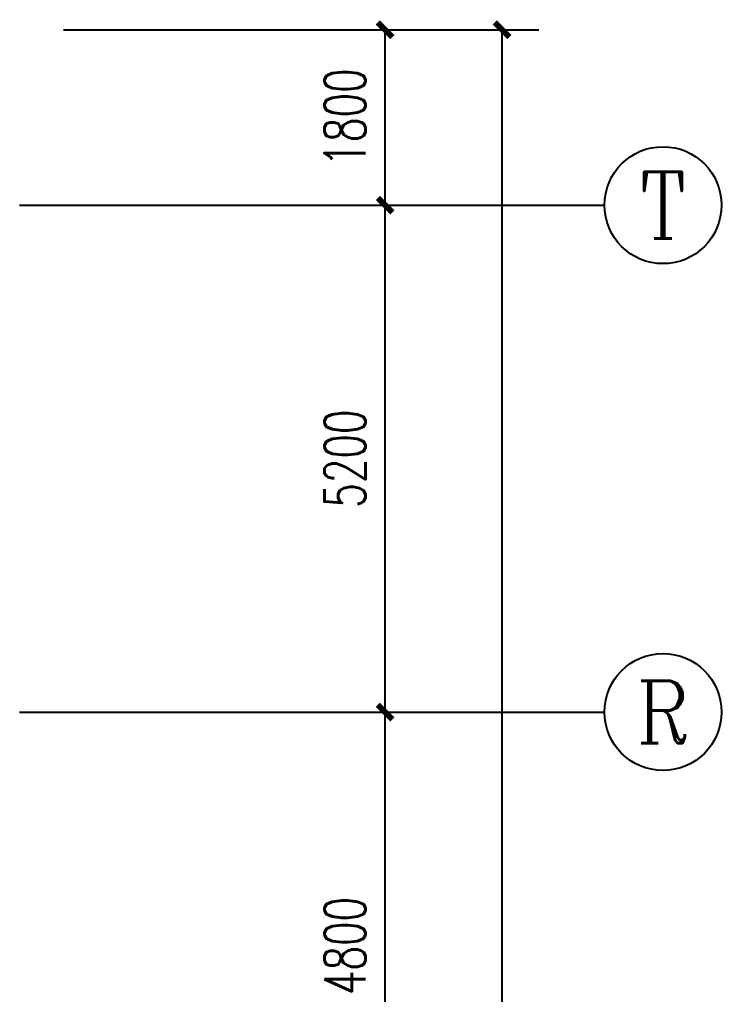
# Model space of a CAD drawing. Extents: x 1725663 to 4653551, y -550461 to 248782.
# Drawn here: x 2395143 to 2402343, y -177769 to -167766 of the extents above; entities that cross this region are included whole.
import ezdxf
from ezdxf.enums import TextEntityAlignment as Align

# ---------------------------------------------------------------- set-up
doc = ezdxf.new("R2010")
doc.units = 0
doc.header["$LTSCALE"] = 1000
for name, color, linetype in [('0-底图', 7, 'Continuous'), ('AXIS', 3, 'Continuous'), ('AXIS_TEXT', 7, 'Continuous')]:
    doc.layers.add(name, color=color, linetype=linetype)
doc.styles.add('_TCH_AXIS', font='COMPLEX', dxfattribs={"bigfont": 'GBCBIG'})
doc.styles.add('A_DIM_T3', font='SIMPLEX', dxfattribs={"width": 0.7, "bigfont": 'HZ'})
doc.styles.add('COMPLEX', font='COMPLEX')
doc.dimstyles.new('_TCH_ARCH&&150', dxfattribs={"dimtxt": 420, "dimasz": 150, "dimexe": 375, "dimexo": 450, "dimgap": 202.5, "dimtad": 1, "dimdec": 0, "dimzin": 0, "dimdsep": 46, "dimtxsty": 'A_DIM_T3', "dimblk": 'ARCHTICK', "dimcen": 0.09, "dimclrt": 7, "dimazin": 2, "dimtfac": 1, "dimtdec": 0, "dimtix": 1, "dimtmove": 2, "dimatfit": 3, "dimfxl": 150, "dimtolj": 1, "dimtzin": 0, "dimarcsym": 0})

# ---------------------------------------------------------------- blocks, each defined once
blk = doc.blocks.new('_ArchTick')
at = {"color": 0, "linetype": 'ByBlock', "const_width": 0.4}
blk.add_lwpolyline([(-0.5, -0.5), (0.5, 0.5)], dxfattribs=at)
blk = doc.blocks.new('*D874')
at = {"layer": 'AXIS', "color": 0, "lineweight": -2, "transparency": 16777216}
for p, q in [((1606457, -86738), (1611332, -86738)), ((1610957, -166338), (1610957, -86738)), ((1606457, -166338), (1611332, -166338))]:
    blk.add_line(p, q, dxfattribs=at)
at = {"layer": 'Defpoints', "color": 0, "transparency": 16777216}
for p in [(1606007, -86738), (1610957, -86738), (1606007, -166338)]:
    blk.add_point(p, dxfattribs=at)
at = {"layer": 'AXIS', "color": 0, "lineweight": -2, "transparency": 16777216, "xscale": 150, "yscale": 150, "zscale": 150}
for p, rotation in [((1610957, -86738), 90), ((1610957, -166338), 270)]:
    blk.add_blockref('_ArchTick', p, dxfattribs=dict(at, rotation=rotation))
at = {"layer": 'AXIS', "color": 7, "transparency": 16777216, "insert": (1610544, -126538), "char_height": 420, "attachment_point": 5, "rotation": 90, "style": 'A_DIM_T3'}
blk.add_mtext('\\A1;79600', dxfattribs=at)
blk = doc.blocks.new('*D887')
at = {"layer": 'AXIS', "color": 0, "lineweight": -2, "transparency": 16777216}
for p, q in [((1606457, -93738), (1610132, -93738)), ((1609757, -98538), (1609757, -93738)), ((1606457, -98538), (1610132, -98538))]:
    blk.add_line(p, q, dxfattribs=at)
at = {"layer": 'Defpoints', "color": 0, "transparency": 16777216}
for p in [(1606007, -93738), (1609757, -93738), (1606007, -98538)]:
    blk.add_point(p, dxfattribs=at)
at = {"layer": 'AXIS', "color": 0, "lineweight": -2, "transparency": 16777216, "xscale": 150, "yscale": 150, "zscale": 150}
for p, rotation in [((1609757, -93738), 90), ((1609757, -98538), 270)]:
    blk.add_blockref('_ArchTick', p, dxfattribs=dict(at, rotation=rotation))
at = {"layer": 'AXIS', "color": 7, "transparency": 16777216, "insert": (1609344, -96138), "char_height": 420, "attachment_point": 5, "rotation": 90, "style": 'A_DIM_T3'}
blk.add_mtext('\\A1;4800', dxfattribs=at)
blk = doc.blocks.new('*D888')
at = {"layer": 'AXIS', "color": 0, "lineweight": -2, "transparency": 16777216}
for p, q in [((1606457, -88538), (1610132, -88538)), ((1609757, -93738), (1609757, -88538)), ((1606457, -93738), (1610132, -93738))]:
    blk.add_line(p, q, dxfattribs=at)
at = {"layer": 'Defpoints', "color": 0, "transparency": 16777216}
for p in [(1606007, -88538), (1609757, -88538), (1606007, -93738)]:
    blk.add_point(p, dxfattribs=at)
at = {"layer": 'AXIS', "color": 0, "lineweight": -2, "transparency": 16777216, "xscale": 150, "yscale": 150, "zscale": 150}
for p, rotation in [((1609757, -88538), 90), ((1609757, -93738), 270)]:
    blk.add_blockref('_ArchTick', p, dxfattribs=dict(at, rotation=rotation))
at = {"layer": 'AXIS', "color": 7, "transparency": 16777216, "insert": (1609344, -91138), "char_height": 420, "attachment_point": 5, "rotation": 90, "style": 'A_DIM_T3'}
blk.add_mtext('\\A1;5200', dxfattribs=at)
blk = doc.blocks.new('*D889')
at = {"layer": 'AXIS', "color": 0, "lineweight": -2, "transparency": 16777216}
for p, q in [((1606457, -86738), (1610132, -86738)), ((1609757, -88538), (1609757, -86738)), ((1606457, -88538), (1610132, -88538))]:
    blk.add_line(p, q, dxfattribs=at)
at = {"layer": 'Defpoints', "color": 0, "transparency": 16777216}
for p in [(1606007, -86738), (1609757, -86738), (1606007, -88538)]:
    blk.add_point(p, dxfattribs=at)
at = {"layer": 'AXIS', "color": 0, "lineweight": -2, "transparency": 16777216, "xscale": 150, "yscale": 150, "zscale": 150}
for p, rotation in [((1609757, -86738), 90), ((1609757, -88538), 270)]:
    blk.add_blockref('_ArchTick', p, dxfattribs=dict(at, rotation=rotation))
at = {"layer": 'AXIS', "color": 7, "transparency": 16777216, "insert": (1609344, -87638), "char_height": 420, "attachment_point": 5, "rotation": 90, "style": 'A_DIM_T3'}
blk.add_mtext('\\A1;1800', dxfattribs=at)
blk = doc.blocks.new('*D938')
at = {"layer": 'AXIS', "color": 0, "lineweight": -2, "transparency": 16777216}
for p, q in [((1606457, -86738), (1611332, -86738)), ((1610957, -166338), (1610957, -86738)), ((1606457, -166338), (1611332, -166338))]:
    blk.add_line(p, q, dxfattribs=at)
at = {"layer": 'Defpoints', "color": 0, "transparency": 16777216}
for p in [(1606007, -86738), (1610957, -86738), (1606007, -166338)]:
    blk.add_point(p, dxfattribs=at)
at = {"layer": 'AXIS', "color": 0, "lineweight": -2, "transparency": 16777216, "xscale": 150, "yscale": 150, "zscale": 150}
for p, rotation in [((1610957, -86738), 90), ((1610957, -166338), 270)]:
    blk.add_blockref('_ArchTick', p, dxfattribs=dict(at, rotation=rotation))
at = {"layer": 'AXIS', "color": 7, "transparency": 16777216, "insert": (1610544, -126538), "char_height": 420, "attachment_point": 5, "rotation": 90, "style": 'A_DIM_T3'}
blk.add_mtext('\\A1;79600', dxfattribs=at)
blk = doc.blocks.new('*D951')
at = {"layer": 'AXIS', "color": 0, "lineweight": -2, "transparency": 16777216}
for p, q in [((1606457, -93738), (1610132, -93738)), ((1609757, -98538), (1609757, -93738)), ((1606457, -98538), (1610132, -98538))]:
    blk.add_line(p, q, dxfattribs=at)
at = {"layer": 'Defpoints', "color": 0, "transparency": 16777216}
for p in [(1606007, -93738), (1609757, -93738), (1606007, -98538)]:
    blk.add_point(p, dxfattribs=at)
at = {"layer": 'AXIS', "color": 0, "lineweight": -2, "transparency": 16777216, "xscale": 150, "yscale": 150, "zscale": 150}
for p, rotation in [((1609757, -93738), 90), ((1609757, -98538), 270)]:
    blk.add_blockref('_ArchTick', p, dxfattribs=dict(at, rotation=rotation))
at = {"layer": 'AXIS', "color": 7, "transparency": 16777216, "insert": (1609344, -96138), "char_height": 420, "attachment_point": 5, "rotation": 90, "style": 'A_DIM_T3'}
blk.add_mtext('\\A1;4800', dxfattribs=at)
blk = doc.blocks.new('*D952')
at = {"layer": 'AXIS', "color": 0, "lineweight": -2, "transparency": 16777216}
for p, q in [((1606457, -88538), (1610132, -88538)), ((1609757, -93738), (1609757, -88538)), ((1606457, -93738), (1610132, -93738))]:
    blk.add_line(p, q, dxfattribs=at)
at = {"layer": 'Defpoints', "color": 0, "transparency": 16777216}
for p in [(1606007, -88538), (1609757, -88538), (1606007, -93738)]:
    blk.add_point(p, dxfattribs=at)
at = {"layer": 'AXIS', "color": 0, "lineweight": -2, "transparency": 16777216, "xscale": 150, "yscale": 150, "zscale": 150}
for p, rotation in [((1609757, -88538), 90), ((1609757, -93738), 270)]:
    blk.add_blockref('_ArchTick', p, dxfattribs=dict(at, rotation=rotation))
at = {"layer": 'AXIS', "color": 7, "transparency": 16777216, "insert": (1609344, -91138), "char_height": 420, "attachment_point": 5, "rotation": 90, "style": 'A_DIM_T3'}
blk.add_mtext('\\A1;5200', dxfattribs=at)
blk = doc.blocks.new('*D953')
at = {"layer": 'AXIS', "color": 0, "lineweight": -2, "transparency": 16777216}
for p, q in [((1606457, -86738), (1610132, -86738)), ((1609757, -88538), (1609757, -86738)), ((1606457, -88538), (1610132, -88538))]:
    blk.add_line(p, q, dxfattribs=at)
at = {"layer": 'Defpoints', "color": 0, "transparency": 16777216}
for p in [(1606007, -86738), (1609757, -86738), (1606007, -88538)]:
    blk.add_point(p, dxfattribs=at)
at = {"layer": 'AXIS', "color": 0, "lineweight": -2, "transparency": 16777216, "xscale": 150, "yscale": 150, "zscale": 150}
for p, rotation in [((1609757, -86738), 90), ((1609757, -88538), 270)]:
    blk.add_blockref('_ArchTick', p, dxfattribs=dict(at, rotation=rotation))
at = {"layer": 'AXIS', "color": 7, "transparency": 16777216, "insert": (1609344, -87638), "char_height": 420, "attachment_point": 5, "rotation": 90, "style": 'A_DIM_T3'}
blk.add_mtext('\\A1;1800', dxfattribs=at)
blk = doc.blocks.new('_AXISO')
blk.add_circle((0, 0), 0.5)
at = {"layer": 'AXIS_TEXT', "style": 'COMPLEX', "width": 1.041667}
blk.add_attdef('A', text='', height=0.56, dxfattribs=at).set_placement((-0.25, -0.28), (0.25, -0.28), align=Align.FIT)
blk = doc.blocks.new('*D1002')
at = {"layer": 'AXIS', "color": 0, "lineweight": -2, "transparency": 16777216}
for p, q in [((1606457, -86738), (1611332, -86738)), ((1610957, -166338), (1610957, -86738)), ((1606457, -166338), (1611332, -166338))]:
    blk.add_line(p, q, dxfattribs=at)
at = {"layer": 'Defpoints', "color": 0, "transparency": 16777216}
for p in [(1606007, -86738), (1610957, -86738), (1606007, -166338)]:
    blk.add_point(p, dxfattribs=at)
at = {"layer": 'AXIS', "color": 0, "lineweight": -2, "transparency": 16777216, "xscale": 150, "yscale": 150, "zscale": 150}
for p, rotation in [((1610957, -86738), 90), ((1610957, -166338), 270)]:
    blk.add_blockref('_ArchTick', p, dxfattribs=dict(at, rotation=rotation))
at = {"layer": 'AXIS', "color": 7, "transparency": 16777216, "insert": (1610544, -126538), "char_height": 420, "attachment_point": 5, "rotation": 90, "style": 'A_DIM_T3'}
blk.add_mtext('\\A1;79600', dxfattribs=at)
blk = doc.blocks.new('*D1015')
at = {"layer": 'AXIS', "color": 0, "lineweight": -2, "transparency": 16777216}
for p, q in [((1606457, -93738), (1610132, -93738)), ((1609757, -98538), (1609757, -93738)), ((1606457, -98538), (1610132, -98538))]:
    blk.add_line(p, q, dxfattribs=at)
at = {"layer": 'Defpoints', "color": 0, "transparency": 16777216}
for p in [(1606007, -93738), (1609757, -93738), (1606007, -98538)]:
    blk.add_point(p, dxfattribs=at)
at = {"layer": 'AXIS', "color": 0, "lineweight": -2, "transparency": 16777216, "xscale": 150, "yscale": 150, "zscale": 150}
for p, rotation in [((1609757, -93738), 90), ((1609757, -98538), 270)]:
    blk.add_blockref('_ArchTick', p, dxfattribs=dict(at, rotation=rotation))
at = {"layer": 'AXIS', "color": 7, "transparency": 16777216, "insert": (1609344, -96138), "char_height": 420, "attachment_point": 5, "rotation": 90, "style": 'A_DIM_T3'}
blk.add_mtext('\\A1;4800', dxfattribs=at)
blk = doc.blocks.new('*D1016')
at = {"layer": 'AXIS', "color": 0, "lineweight": -2, "transparency": 16777216}
for p, q in [((1606457, -88538), (1610132, -88538)), ((1609757, -93738), (1609757, -88538)), ((1606457, -93738), (1610132, -93738))]:
    blk.add_line(p, q, dxfattribs=at)
at = {"layer": 'Defpoints', "color": 0, "transparency": 16777216}
for p in [(1606007, -88538), (1609757, -88538), (1606007, -93738)]:
    blk.add_point(p, dxfattribs=at)
at = {"layer": 'AXIS', "color": 0, "lineweight": -2, "transparency": 16777216, "xscale": 150, "yscale": 150, "zscale": 150}
for p, rotation in [((1609757, -88538), 90), ((1609757, -93738), 270)]:
    blk.add_blockref('_ArchTick', p, dxfattribs=dict(at, rotation=rotation))
at = {"layer": 'AXIS', "color": 7, "transparency": 16777216, "insert": (1609344, -91138), "char_height": 420, "attachment_point": 5, "rotation": 90, "style": 'A_DIM_T3'}
blk.add_mtext('\\A1;5200', dxfattribs=at)
blk = doc.blocks.new('*D1017')
at = {"layer": 'AXIS', "color": 0, "lineweight": -2, "transparency": 16777216}
for p, q in [((1606457, -86738), (1610132, -86738)), ((1609757, -88538), (1609757, -86738)), ((1606457, -88538), (1610132, -88538))]:
    blk.add_line(p, q, dxfattribs=at)
at = {"layer": 'Defpoints', "color": 0, "transparency": 16777216}
for p in [(1606007, -86738), (1609757, -86738), (1606007, -88538)]:
    blk.add_point(p, dxfattribs=at)
at = {"layer": 'AXIS', "color": 0, "lineweight": -2, "transparency": 16777216, "xscale": 150, "yscale": 150, "zscale": 150}
for p, rotation in [((1609757, -86738), 90), ((1609757, -88538), 270)]:
    blk.add_blockref('_ArchTick', p, dxfattribs=dict(at, rotation=rotation))
at = {"layer": 'AXIS', "color": 7, "transparency": 16777216, "insert": (1609344, -87638), "char_height": 420, "attachment_point": 5, "rotation": 90, "style": 'A_DIM_T3'}
blk.add_mtext('\\A1;1800', dxfattribs=at)
blk = doc.blocks.new('ghgd')
at = {"layer": 'AXIS'}
for p, q in [((1606007, -88537.8), (1612007, -88537.8)), ((1606007, -93737.8), (1612007, -93737.8))]:
    blk.add_line(p, q, dxfattribs=at)
ref = blk.add_blockref('_AXISO', (1612607, -88537.8), dxfattribs=dict(at, xscale=1200, yscale=1200, zscale=1200))
ref.add_attrib('A', 'T', dxfattribs={"layer": 'AXIS_TEXT', "height": 683.5, "style": '_TCH_AXIS'}).set_placement((1612362.9, -88879.5), (1612851.1, -88879.5), align=Align.FIT)
ref = blk.add_blockref('_AXISO', (1612607, -93737.8), dxfattribs=dict(at, xscale=1200, yscale=1200, zscale=1200))
ref.add_attrib('A', 'R', dxfattribs={"layer": 'AXIS_TEXT', "height": 637.8, "style": '_TCH_AXIS'}).set_placement((1612333.7, -94056.6), (1612880.3, -94056.6), align=Align.FIT)
for p1, p2, distance, picture, middle in [((1606007, -166337.8), (1606007, -86737.8), -4950, '*D874', (1610544.5, -126537.8)), ((1606007, -88537.8), (1606007, -86737.8), -3750, '*D889', (1609344.5, -87637.8)), ((1606007, -166337.8), (1606007, -86737.8), -4950, '*D938', (1610544.5, -126537.8)), ((1606007, -88537.8), (1606007, -86737.8), -3750, '*D953', (1609344.5, -87637.8)), ((1606007, -166337.8), (1606007, -86737.8), -4950, '*D1002', (1610544.5, -126537.8)), ((1606007, -88537.8), (1606007, -86737.8), -3750, '*D1017', (1609344.5, -87637.8)), ((1606007, -93737.8), (1606007, -88537.8), -3750, '*D888', (1609344.5, -91137.8)), ((1606007, -93737.8), (1606007, -88537.8), -3750, '*D952', (1609344.5, -91137.8)), ((1606007, -93737.8), (1606007, -88537.8), -3750, '*D1016', (1609344.5, -91137.8)), ((1606007, -98537.8), (1606007, -93737.8), -3750, '*D887', (1609344.5, -96137.8)), ((1606007, -98537.8), (1606007, -93737.8), -3750, '*D951', (1609344.5, -96137.8)), ((1606007, -98537.8), (1606007, -93737.8), -3750, '*D1015', (1609344.5, -96137.8))]:
    dim = blk.add_aligned_dim(p1=p1, p2=p2, distance=distance, dimstyle='_TCH_ARCH&&150', dxfattribs=at)
    dim.commit()
    dim.dimension.update_dxf_attribs({"geometry": picture, "text_midpoint": middle})

msp = doc.modelspace()

# ---------------------------------------------------------------- block references
at = {"layer": '0-底图'}
msp.add_blockref('ghgd', (789136, -81133), dxfattribs=at)

doc.saveas('drawing.dxf')
